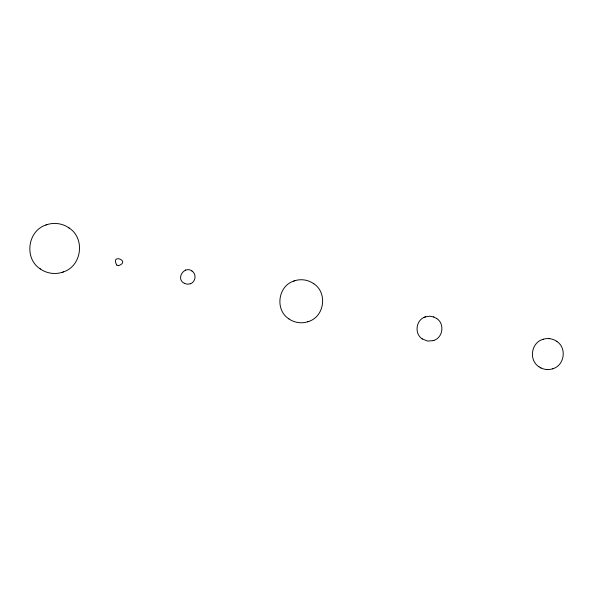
<?xml version="1.0" encoding="UTF-8"?>
<svg xmlns="http://www.w3.org/2000/svg" width="593" height="593" viewBox="0 0 593 593"><rect width="100%" height="100%" fill="white"/><g stroke="black" fill="none" stroke-linecap="round" stroke-linejoin="round"><path stroke-width="0.89" d="M46.106 224.94C27.478 230.714 23.876 258.644 40.383 268.992M63.251 271.965C81.878 266.19 85.481 238.26 68.973 227.912M118.489 265.671C131.305 261.113 110.053 252.959 116.784 265.056M192.08 271.083C184.608 265.219 175.18 278.769 184.379 283.35M190.316 283.788C195.705 282.105 196.78 274.01 191.976 271.008M293.883 281.038C277.865 286.004 274.767 310.02 288.961 318.915M308.627 321.473C324.645 316.506 327.744 292.49 313.549 283.587M425.188 316.959C415.878 319.842 414.07 333.807 422.327 338.981M433.757 340.471C443.075 337.58 444.876 323.615 436.626 318.441M542.521 339.478C530.972 343.058 528.734 360.381 538.97 366.793M553.143 368.631C564.699 365.051 566.93 347.735 556.694 341.323M424.544 317.211L423.913 317.5M47.01 224.636C54.452 222.167 63.006 223.531 69.322 228.157M40.035 268.748C46.35 273.373 54.904 274.737 62.347 272.269M185.661 270.037L185.283 270.171M294.662 280.771C301.059 278.651 308.419 279.822 313.853 283.802M288.658 318.708C294.098 322.688 301.452 323.86 307.849 321.74M425.641 316.803L429.851 316.202L433.839 316.988M422.149 338.855L427.553 341.079L433.313 340.619M543.077 339.285C547.687 337.765 552.995 338.603 556.916 341.479M538.755 366.637C542.669 369.506 547.976 370.351 552.587 368.824M45.898 225.014L47.203 224.569M62.154 272.335L63.458 271.89M190.375 283.765L187.492 284.217L184.593 283.461M293.705 281.097L294.825 280.711M307.685 321.799L308.805 321.413M425.085 316.988L425.737 316.766M433.216 340.656L433.861 340.434M542.387 339.522L543.195 339.248M552.468 368.868L553.276 368.587M118.4 265.664L116.888 265.123M549.296 338.61L548.703 338.566M546.368 369.506L546.961 369.55M433.587 316.892L436.796 318.567M184.645 283.484L184.327 283.321M540.334 367.645L541.016 368.001"/></g></svg>
